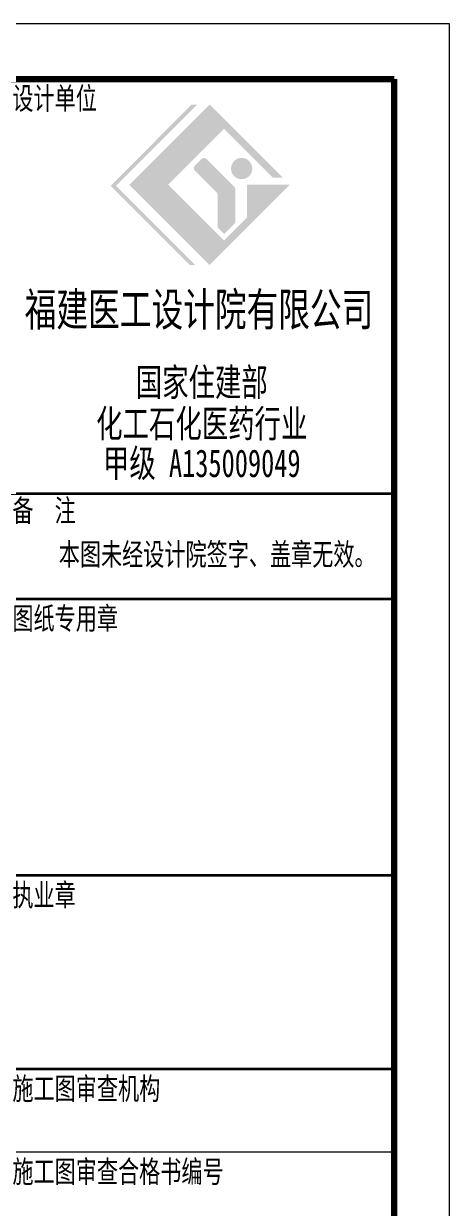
# Model space of a CAD drawing. Extents: x 3968514 to 5230306, y -516551 to -228246.
# Drawn here: x 4214426 to 4222121, y -338967 to -317553 of the extents above; entities that cross this region are included whole.
import ezdxf

# ---------------------------------------------------------------- set-up
doc = ezdxf.new("R2010")
doc.units = 0
doc.header["$LTSCALE"] = 1000
doc.header["$MEASUREMENT"] = 0
doc.layers.add('FRAME', color=3, linetype='Continuous', lineweight=18)
doc.styles.add('FRAME', font='simhei.ttf', dxfattribs={"width": 0.7})

# ---------------------------------------------------------------- blocks, each defined once
blk = doc.blocks.new('2')
at = {"layer": 'FRAME'}
h = blk.add_hatch(color=256, dxfattribs=at)
h.paths.add_polyline_path([(227535, -33285), (228544, -32276), (229426, -33157), (229606, -33157), (228283, -31835), (226833, -33285), (228283, -34735), (229733, -33285), (228957, -33285), (228957, -33881), (228544, -34294)], flags=0)
edge = h.paths.add_edge_path(flags=0)
edge.add_arc((228361, -33473), 69.1, 0, 45, ccw=False)
edge.add_line((228430, -33473), (228430, -34056))
edge.add_line((228430, -34056), (228547, -34173))
edge.add_line((228547, -34173), (228746, -33974))
edge.add_line((228746, -33974), (228746, -33363))
edge.add_arc((228676, -33363), 69.1, 360, 405)
edge.add_line((228725, -33315), (228232, -32821))
edge.add_arc((228183, -32870), 69.1, 45, 135)
edge.add_line((228134, -32821), (228020, -32936))
edge.add_arc((228068, -32985), 69.1, 135, 225)
edge.add_line((228020, -33033), (228410, -33424))
edge = h.paths.add_edge_path(flags=0)
edge.add_arc((228863, -32992), 192, 0, 180)
edge.add_arc((228863, -32992), 192, 180, 360)
h.paths.add_polyline_path([(227924, -34735), (228021, -34735), (226590, -33304), (228059, -31835), (227961, -31835), (226492, -33304)], flags=0)
at = {"layer": 'FRAME', "lineweight": 18}
for p, q in [((232618, -30373), (173218, -30373)), ((232618, -72373), (232618, -30373)), ((231618, -50773), (224618, -50773))]:
    blk.add_line(p, q, dxfattribs=at)
at = {"layer": 'FRAME', "lineweight": 100}
for p, q in [((231618, -31373), (175718, -31373)), ((231618, -71373), (231618, -31373))]:
    blk.add_line(p, q, dxfattribs=at)
at = {"layer": 'FRAME', "lineweight": 35}
for p, q in [((231618, -38873), (224618, -38873)), ((231618, -40773), (224618, -40773)), ((231618, -45773), (224618, -45773)), ((231618, -49273), (224618, -49273))]:
    blk.add_line(p, q, dxfattribs=at)
at = {"layer": 'FRAME', "style": 'FRAME'}
for s, insert, char_height, width, attachment_point in [('设计单位', (224718, -31523), 400, 2368.14, 1), ('福建医工设计院有限公司', (228092, -35572), 600, 9859.32, 5), ('国家住建部', (228142, -36882), 500, 2944.75, 5), ('化工石化医药行业', (228142, -37631), 500, 4781.36, 5), ('甲级 A135009049', (228142, -38346), 500, 4439.66, 5), ('备  注', (224718, -38973), 400, 1758.31, 1), ('本图未经设计院签字、盖章无效。', (225556, -39765), 400, 5859.3, 1), ('图纸专用章', (224718, -40923), 400, 2928.14, 1), ('执业章', (224718, -45923), 400, 3554.58, 1), ('施工图审查机构', (224718, -49423), 400, 5412.54, 1), ('施工图审查合格书编号', (224718, -50923), 400, 6008.14, 1)]:
    blk.add_mtext(s, dxfattribs=dict(at, insert=insert, char_height=char_height, width=width, attachment_point=attachment_point))

msp = doc.modelspace()

# ---------------------------------------------------------------- block references
at = {"layer": 'FRAME'}
msp.add_blockref('2', (3989503.62973, -287180.12051), dxfattribs=at)

doc.saveas('drawing.dxf')
